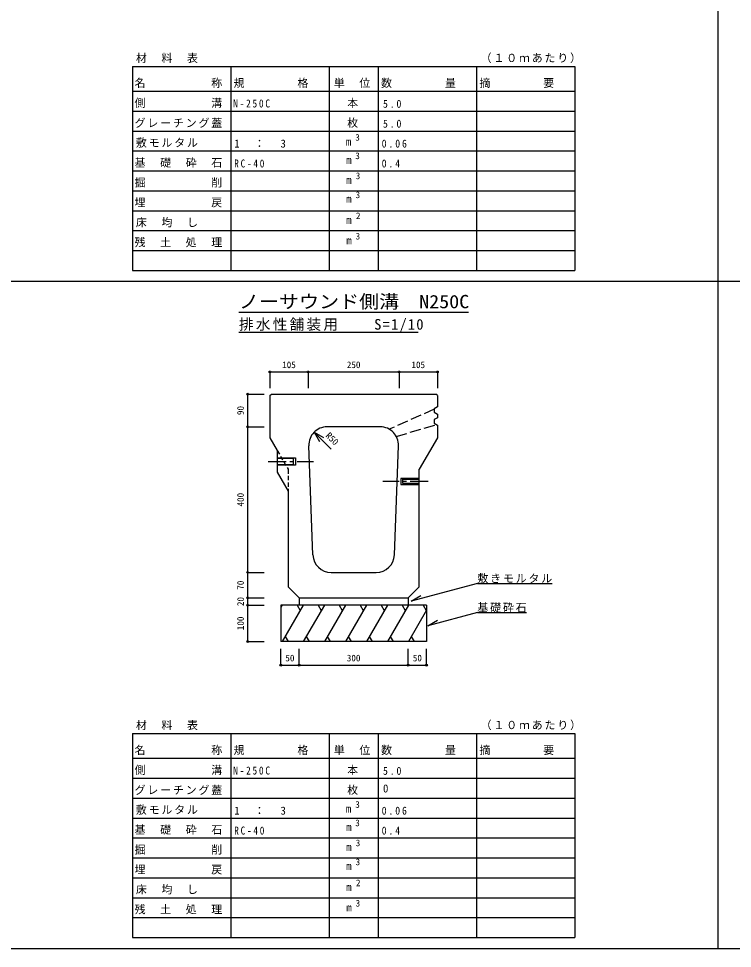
# Model space of a CAD drawing. Units: millimetres at full size, sheet at 1:10. Extents: x -4310 to 3690, y -2846 to 2854.
# Drawn here: x -230 to 1730, y -2846 to -291 of the extents above; entities that cross this region are included whole.
import ezdxf
from ezdxf.enums import TextEntityAlignment as Align

# ---------------------------------------------------------------- set-up
doc = ezdxf.new("R2010")
doc.units = ezdxf.units.MM
doc.header["$LTSCALE"] = 10
doc.header["$PDMODE"] = 32
doc.header["$PDSIZE"] = 5
for name, pattern in [('CHAIN1', [8, 5, -1, 1, -1]), ('DASHED1', [1.8, 1.2, -0.6]), ('DASHED3', [4, 3, -1]), ('DOUBLE_CHAIN2', [12.8, 9, -1, 0.6, -0.6, 0.6, -1])]:
    doc.linetypes.add(name, pattern=pattern)
doc.layers.add('0-0_通り芯', color=7, linetype='Continuous')
doc.styles.add('ＭＳ ゴシック', font='')
doc.styles.get('ＭＳ ゴシック').set_extended_font_data('MS Gothic')

msp = doc.modelspace()

# ---------------------------------------------------------------- linework, layer by layer
at = {"layer": '0-0_通り芯', "color": 2}
for p, q in [((1689.63, 2853.83), (1689.63, -2846.17)), ((-4310.37, -2846.17), (3689.63, -2846.17))]:
    msp.add_line(p, q, dxfattribs=at)
at = {"layer": '0-0_通り芯'}
for p, q in [((82.13, -421.96), (1297.13, -421.96)), ((82.13, -421.96), (82.13, -545.08)), ((352.13, -421.96), (352.13, -545.08)), ((622.13, -421.96), (622.13, -545.08)), ((757.13, -421.96), (757.13, -545.08)), ((1027.13, -421.96), (1027.13, -545.08)), ((1297.13, -421.96), (1297.13, -545.08)), ((82.13, -490.36), (1297.13, -490.36)), ((82.13, -545.08), (1297.13, -545.08)), ((82.13, -545.08), (82.13, -982.84)), ((352.13, -545.08), (352.13, -982.84)), ((622.13, -545.08), (622.13, -982.84)), ((757.13, -545.08), (757.13, -982.84)), ((1027.13, -545.08), (1027.13, -982.84)), ((1297.13, -545.08), (1297.13, -982.84)), ((82.13, -599.8), (1297.13, -599.8)), ((82.13, -654.52), (1297.13, -654.52)), ((82.13, -709.24), (1297.13, -709.24)), ((82.13, -763.96), (1297.13, -763.96)), ((82.13, -818.68), (1297.13, -818.68)), ((82.13, -873.4), (1297.13, -873.4)), ((82.13, -928.12), (1297.13, -928.12)), ((82.13, -982.84), (1297.13, -982.84)), ((167.63, -982.84), (1076.63, -982.84)), ((374.63, -1097.84), (1004.63, -1097.84)), ((374.63, -1152.84), (867.13, -1152.84)), ((1029.41, -1843.06), (1234.41, -1843.06)), ((539.63, -1882.84), (539.63, -1902.84)), ((839.63, -1882.84), (839.63, -1902.84)), ((489.63, -1902.84), (489.63, -2002.84)), ((889.63, -1902.84), (489.63, -1902.84)), ((493.68, -1902.84), (489.63, -1909.85)), ((551.42, -1902.84), (493.68, -2002.84)), ((534.12, -1902.84), (542.77, -1917.83)), ((609.15, -1902.84), (551.42, -2002.84)), ((591.85, -1902.84), (600.5, -1917.83)), ((666.89, -1902.84), (609.15, -2002.84)), ((649.59, -1902.84), (658.24, -1917.83)), ((724.62, -1902.84), (666.89, -2002.84)), ((707.32, -1902.84), (715.97, -1917.83)), ((782.36, -1902.84), (724.62, -2002.84)), ((765.06, -1902.84), (773.71, -1917.83)), ((840.09, -1902.84), (782.36, -2002.84)), ((822.79, -1902.84), (831.44, -1917.83)), ((880.53, -1902.84), (889.18, -1917.83)), ((889.63, -1902.84), (889.63, -2002.84)), ((889.63, -1917.03), (840.09, -2002.84)), ((1029.41, -1922.87), (1164.41, -1922.87)), ((501.6, -1989.12), (509.52, -2002.84)), ((559.34, -1989.12), (567.26, -2002.84)), ((617.07, -1989.12), (624.99, -2002.84)), ((674.81, -1989.12), (682.73, -2002.84)), ((732.54, -1989.12), (740.46, -2002.84)), ((790.28, -1989.12), (798.2, -2002.84)), ((848.01, -1989.12), (855.93, -2002.84)), ((889.63, -2002.84), (489.63, -2002.84)), ((82.13, -2255.29), (1297.13, -2255.29)), ((82.13, -2255.29), (82.13, -2378.41)), ((352.13, -2255.29), (352.13, -2378.41)), ((622.13, -2255.29), (622.13, -2378.41)), ((757.13, -2255.29), (757.13, -2378.41)), ((1027.13, -2255.29), (1027.13, -2378.41)), ((1297.13, -2255.29), (1297.13, -2378.41)), ((82.13, -2323.69), (1297.13, -2323.69)), ((82.13, -2378.41), (1297.13, -2378.41)), ((82.13, -2378.41), (82.13, -2816.17)), ((352.13, -2378.41), (352.13, -2816.17)), ((622.13, -2378.41), (622.13, -2816.17)), ((757.13, -2378.41), (757.13, -2816.17)), ((1027.13, -2378.41), (1027.13, -2816.17)), ((1297.13, -2378.41), (1297.13, -2816.17)), ((82.13, -2433.13), (1297.13, -2433.13)), ((82.13, -2487.85), (1297.13, -2487.85)), ((82.13, -2542.57), (1297.13, -2542.57)), ((82.13, -2597.29), (1297.13, -2597.29)), ((82.13, -2652.01), (1297.13, -2652.01)), ((82.13, -2706.73), (1297.13, -2706.73)), ((82.13, -2761.45), (1297.13, -2761.45)), ((82.13, -2816.17), (1297.13, -2816.17)), ((167.63, -2816.17), (1076.63, -2816.17))]:
    msp.add_line(p, q, dxfattribs=at)
at = {"layer": '0-0_通り芯', "color": 4, "linetype": 'DOUBLE_CHAIN2'}
msp.add_line((-4310.37, -1012.84), (3689.63, -1012.84), dxfattribs=at)
at = {"layer": '0-0_通り芯', "color": 4}
for p, q in [((-4310.37, -1012.84), (3689.63, -1012.84)), ((459.63, -1261.84), (564.63, -1261.84)), ((459.63, -1261.84), (459.63, -1306.84)), ((564.63, -1261.84), (564.63, -1306.84)), ((564.63, -1261.84), (814.63, -1261.84)), ((814.63, -1261.84), (814.63, -1306.84)), ((814.63, -1261.84), (919.63, -1261.84)), ((919.63, -1261.84), (919.63, -1306.84)), ((398.63, -1412.84), (398.63, -1322.84)), ((398.63, -1322.84), (443.63, -1322.84)), ((398.63, -1812.84), (398.63, -1412.84)), ((398.63, -1412.84), (443.63, -1412.84)), ((581.19, -1427.48), (607.17, -1442.48)), ((581.19, -1427.48), (596.19, -1453.47)), ((628.2, -1474.49), (581.19, -1427.48)), ((398.63, -1882.84), (398.63, -1812.84)), ((398.63, -1812.84), (443.63, -1812.84)), ((398.63, -1902.84), (398.63, -1882.84)), ((398.63, -1882.84), (443.63, -1882.84)), ((398.63, -2002.84), (398.63, -1902.84)), ((398.63, -1902.84), (443.63, -1902.84)), ((398.63, -2002.84), (443.63, -2002.84)), ((489.63, -2067.84), (489.63, -2022.84)), ((539.63, -2067.84), (539.63, -2022.84)), ((839.63, -2067.84), (839.63, -2022.84)), ((889.63, -2067.84), (889.63, -2022.84)), ((489.63, -2067.84), (539.63, -2067.84)), ((539.63, -2067.84), (839.63, -2067.84)), ((839.63, -2067.84), (889.63, -2067.84))]:
    msp.add_line(p, q, dxfattribs=at)
at = {"layer": '0-0_通り芯', "color": 3}
for p, q in [((459.63, -1326.84), (463.63, -1322.84)), ((459.63, -1326.84), (459.63, -1442.84)), ((463.63, -1322.84), (915.63, -1322.84)), ((919.63, -1326.84), (915.63, -1322.84)), ((919.63, -1326.84), (919.63, -1357.84)), ((919.63, -1377.84), (919.63, -1387.84)), ((762.72, -1412.84), (616.54, -1412.84)), ((919.63, -1407.84), (919.63, -1442.84)), ((459.63, -1442.84), (479.63, -1477.48)), ((919.63, -1442.84), (869.63, -1529.44)), ((479.63, -1477.48), (479.63, -1537.48)), ((577.83, -1764.71), (566.58, -1464.71)), ((801.44, -1764.71), (812.69, -1464.71)), ((479.63, -1537.48), (509.63, -1589.44)), ((509.63, -1589.44), (509.63, -1852.84)), ((627.79, -1812.84), (751.47, -1812.84)), ((539.63, -1882.84), (509.63, -1852.84))]:
    msp.add_line(p, q, dxfattribs=at)
at = {"layer": '0-0_通り芯', "color": 3, "linetype": 'DASHED3'}
for p, q in [((910.63, -1364.43), (787.43, -1419.45)), ((806.55, -1439), (917.54, -1406.68))]:
    msp.add_line(p, q, dxfattribs=at)
at = {"layer": '0-0_通り芯', "color": 3, "linetype": 'DASHED1'}
for p, q in [((479.63, -1477.48), (509.63, -1529.44)), ((509.63, -1529.44), (509.63, -1589.44))]:
    msp.add_line(p, q, dxfattribs=at)
at = {"layer": '0-0_通り芯', "linetype": 'CHAIN1'}
for p, q in [((454.63, -1507.84), (579.63, -1507.84)), ((894.63, -1562.84), (769.63, -1562.84))]:
    msp.add_line(p, q, dxfattribs=at)
at = {"layer": '0-0_通り芯', "color": 3}
for points in [[(919.63, -1357.84), (910.63, -1362.84), (910.63, -1372.84), (919.63, -1377.84)], [(919.63, -1387.84), (910.63, -1392.84), (910.63, -1402.84), (919.63, -1407.84)], [(539.63, -1882.84), (839.63, -1882.84), (869.63, -1852.84), (869.63, -1529.44)]]:
    msp.add_lwpolyline(points, dxfattribs=at)
at = {"layer": '0-0_通り芯'}
for points in [[(479.63, -1497.84), (529.63, -1497.84), (529.63, -1517.84), (479.63, -1517.84)], [(479.63, -1515.84), (524.63, -1515.84), (524.63, -1499.84), (479.63, -1499.84)], [(869.63, -1554.84), (819.63, -1554.84), (819.63, -1570.84), (869.63, -1570.84)], [(869.63, -1568.84), (824.63, -1568.84), (824.63, -1556.84), (869.63, -1556.84)], [(1029.41, -1843.06), (847.9, -1891.7), (873.88, -1876.7)], [(1029.41, -1922.87), (893.52, -1959.28), (919.5, -1944.28)]]:
    msp.add_lwpolyline(points, dxfattribs=at)
at = {"layer": '0-0_通り芯', "color": 3}
for centre, start, end in [((616.54, -1462.84), 90, 182.14759), ((762.72, -1462.84), 357.85241, 90), ((627.79, -1762.84), 182.14759, 270), ((751.47, -1762.84), 270, 357.85241)]:
    msp.add_arc(centre, 50, start, end, dxfattribs=at)
at = {"layer": '0-0_通り芯', "color": 4}
for p in [(459.63, -1261.84), (564.63, -1261.84), (814.63, -1261.84), (919.63, -1261.84), (398.63, -1322.84), (398.63, -1412.84), (398.63, -1812.84), (398.63, -1882.84), (398.63, -1902.84), (398.63, -2002.84), (489.63, -2067.84), (539.63, -2067.84), (839.63, -2067.84), (889.63, -2067.84)]:
    msp.add_point(p, dxfattribs=at)

# ---------------------------------------------------------------- texts
at = {"layer": '0-0_通り芯', "color": 4, "style": 'ＭＳ ゴシック'}
for s, p in [('3', (694.16, -631.9)), ('3', (694.16, -682.52)), ('3', (695.33, -737.58)), ('3', (695.06, -789.84)), ('2', (695.96, -847.36)), ('3', (695.06, -903.45)), ('105', (493.38, -1256.84)), ('250', (670.88, -1256.84)), ('105', (848.38, -1256.84)), ('50', (502.13, -2062.84)), ('300', (670.88, -2062.84)), ('50', (852.13, -2062.84)), ('3', (694.16, -2465.23)), ('3', (694.16, -2515.85)), ('3', (695.33, -2570.91)), ('3', (695.06, -2623.17)), ('2', (695.96, -2680.69)), ('3', (695.06, -2736.78))]:
    msp.add_text(s, height=18.33, dxfattribs=at).set_placement(p, align=Align.BOTTOM_LEFT)
at = {"layer": '0-0_通り芯', "style": 'ＭＳ ゴシック'}
for s, p in [('m', (668.06, -646.26)), ('m', (668.96, -696.88)), ('m', (668.96, -751.6)), ('m', (668.96, -803.58)), ('m', (669.05, -861.72)), ('m', (669.23, -917.81)), ('0', (770.13, -2424.19)), ('m', (668.06, -2479.6)), ('m', (668.96, -2530.21)), ('m', (668.96, -2584.93)), ('m', (668.96, -2636.92)), ('m', (669.05, -2695.06)), ('m', (669.23, -2751.14))]:
    msp.add_text(s, height=21.99, dxfattribs=at).set_placement(p, align=Align.BOTTOM_LEFT)
at = {"layer": '0-0_通り芯', "color": 3, "style": 'ＭＳ ゴシック', "width": 1.1}
msp.add_text('ノーサウンド側溝\u3000N250C', height=36.66, dxfattribs=at).set_placement((374.63, -1097.84), align=Align.BOTTOM_LEFT)
at = {"layer": '0-0_通り芯', "color": 4, "style": 'ＭＳ ゴシック'}
for s, rotation, p in [('90', 90, (393.63, -1380.34)), ('R50', 315, (607.17, -1442.48)), ('400', 90, (393.63, -1631.59)), ('70', 90, (393.63, -1860.34)), ('20', 90, (393.63, -1905.34)), ('100', 90, (393.63, -1971.59))]:
    msp.add_text(s, height=18.33, rotation=rotation, dxfattribs=at).set_placement(p, align=Align.BOTTOM_LEFT)
at = {"layer": '0-0_通り芯', "attachment_point": 7, "style": 'ＭＳ ゴシック'}
for s, insert, char_height in [('\\T1.17;材\u3000料\u3000表', (91.63, -413.02), 21.99), ('\\T1.17;（１０ｍあたり）', (1038.39, -413.02), 21.99), ('\\T1.17;名\u3000\u3000\u3000\u3000\u3000称', (88.13, -481.42), 21.99), ('\\T1.17;規\u3000\u3000\u3000\u3000格', (359.88, -481.42), 21.99), ('\\T1.17;単\u3000位', (635.13, -481.42), 21.99), ('\\T1.17;数\u3000\u3000\u3000\u3000量', (764.88, -481.42), 21.99), ('\\T1.17;摘\u3000\u3000\u3000\u3000要', (1034.88, -481.42), 21.99), ('\\T1.17;側\u3000\u3000\u3000\u3000\u3000溝', (88.13, -536.14), 21.99), ('\\T1.17;\u3000本', (636.88, -536.14), 21.99), ('\\T1.39;\\W0.85;N-250C', (358.88, -535.35), 21.99), ('\\T1.38;\\W0.9;5.0', (770.13, -536.14), 21.99), ('\\T1.17;グレーチング蓋', (88.13, -590.86), 21.99), ('\\T1.17;\u3000枚', (636.88, -590.86), 21.99), ('\\T1.38;\\W0.9;5.0', (770.13, -590.86), 21.99), ('\\T1.17;敷モルタル', (91.63, -645.58), 21.99), ('\\T1.21;1\u3000：\u30003', (361.63, -645.58), 21.99), ('\\T1.38;\\W0.9;0.06', (766.63, -645.58), 21.99), ('\\T1.17;基\u3000礎\u3000砕\u3000石', (88.13, -700.3), 21.99), ('\\T1.38;\\W0.85;RC-40', (361.63, -700.3), 21.99), ('\\T1.38;\\W0.9;0.4', (766.63, -700.3), 21.99), ('\\T1.17;掘\u3000\u3000\u3000\u3000\u3000削', (88.13, -755.02), 21.99), ('\\T1.17;埋\u3000\u3000\u3000\u3000\u3000戻', (88.13, -809.74), 21.99), ('\\T1.17;床\u3000均\u3000し', (91.63, -864.46), 21.99), ('\\T1.17;残\u3000土\u3000処\u3000理', (88.13, -919.18), 21.99), ('\\T1.16;排水性舗装用\u3000\u3000S=1/10', (374.63, -1152.84), 29.33), ('\\T1.17;敷きモルタル', (1029.41, -1843.06), 21.99), ('\\T1.17;基礎砕石', (1029.41, -1922.87), 21.99), ('\\T1.17;材\u3000料\u3000表', (91.63, -2246.35), 21.99), ('\\T1.17;（１０ｍあたり）', (1038.39, -2246.35), 21.99), ('\\T1.17;名\u3000\u3000\u3000\u3000\u3000称', (88.13, -2314.75), 21.99), ('\\T1.17;規\u3000\u3000\u3000\u3000格', (359.88, -2314.75), 21.99), ('\\T1.17;単\u3000位', (635.13, -2314.75), 21.99), ('\\T1.17;数\u3000\u3000\u3000\u3000量', (764.88, -2314.75), 21.99), ('\\T1.17;摘\u3000\u3000\u3000\u3000要', (1034.88, -2314.75), 21.99), ('\\T1.17;側\u3000\u3000\u3000\u3000\u3000溝', (88.13, -2369.47), 21.99), ('\\T1.39;\\W0.85;N-250C', (358.88, -2368.68), 21.99), ('\\T1.17;\u3000本', (636.88, -2369.47), 21.99), ('\\T1.38;\\W0.9;5.0', (770.13, -2369.47), 21.99), ('\\T1.17;グレーチング蓋', (88.13, -2424.19), 21.99), ('\\T1.17;\u3000枚', (636.88, -2424.19), 21.99), ('\\T1.17;敷モルタル', (91.63, -2478.91), 21.99), ('\\T1.21;1\u3000：\u30003', (361.63, -2478.91), 21.99), ('\\T1.38;\\W0.9;0.06', (766.63, -2478.91), 21.99), ('\\T1.17;基\u3000礎\u3000砕\u3000石', (88.13, -2533.63), 21.99), ('\\T1.38;\\W0.85;RC-40', (361.63, -2533.63), 21.99), ('\\T1.38;\\W0.9;0.4', (766.63, -2533.63), 21.99), ('\\T1.17;掘\u3000\u3000\u3000\u3000\u3000削', (88.13, -2588.35), 21.99), ('\\T1.17;埋\u3000\u3000\u3000\u3000\u3000戻', (88.13, -2643.07), 21.99), ('\\T1.17;床\u3000均\u3000し', (91.63, -2697.79), 21.99), ('\\T1.17;残\u3000土\u3000処\u3000理', (88.13, -2752.51), 21.99)]:
    msp.add_mtext(s, dxfattribs=dict(at, insert=insert, char_height=char_height))

doc.saveas('drawing.dxf')
